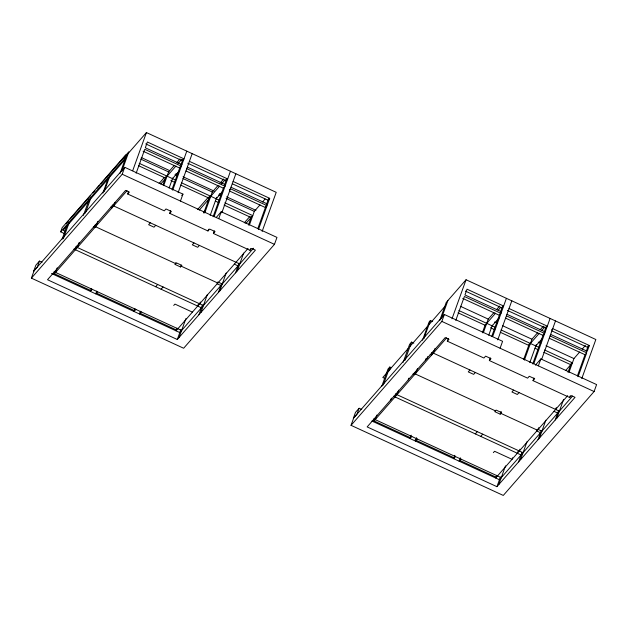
<?xml version="1.0" encoding="UTF-8"?>
<svg xmlns="http://www.w3.org/2000/svg" width="628" height="628" viewBox="0 0 628 628"><rect width="100%" height="100%" fill="white"/><g stroke="black" fill="none" stroke-linecap="round" stroke-linejoin="round"><path stroke-width="0.94" d="M180.448 201.054L182.952 194.115L124.713 167.299L33.716 271.123L35.843 265.22L39.47 261.067L42.06 262.261M216.377 217.28L221.221 211.738L276.964 237.408L274.467 244.347L183.651 348.25L31.4 278.141L33.896 271.21M33.716 271.123L37.35 266.971L39.47 261.067M60.673 231.842L62.196 227.603L125.765 154.865L124.234 159.104L60.673 231.842L64.48 233.6M62.109 239.19L67.015 225.562M63.35 238.719L69.159 222.571M54.738 271.798L53.757 274.522L127.013 190.692M55.57 272.442L57.219 267.873M83.43 215.333L89.129 199.618M85.392 213.08L90.958 197.632M75.399 249.756L76.702 246.121M77.362 247.503L79.238 242.306M107.663 179.404L108.275 177.708M102.874 193.079L108.44 177.63M104.24 191.516L109.798 176.076M95.833 224.761L94.844 227.501L93.352 226.81M97.858 221.37L96.21 225.947L94.71 225.256M120.058 173.422L126.597 155.249M121.722 171.515L128.819 151.803L100.676 184.004M31.4 278.141L122.217 174.239L124.713 167.299M113.016 205.105L112.027 207.844L110.528 207.154M113.692 205.945L115.01 202.287M132.689 170.722L146.426 132.563L276.21 192.325L262.151 231.394M91.343 288.652L90.361 291.376L92.175 289.296M127.688 194.005L129.352 192.097L125.608 190.37L47.516 279.735L177.3 339.497L255.4 250.14L251.655 248.413L249.991 250.321L213.387 233.459L215.051 231.559L209.642 229.063L207.978 230.971L169.709 213.347L171.373 211.44L165.965 208.951L164.301 210.859L127.688 194.005L128.63 191.399M136.15 173.21L144.754 149.315L181.366 166.177L179.702 168.076L143.09 151.222M96.751 291.141L95.77 293.865L97.583 291.792M163.021 184.734L166.028 176.374M163.704 185.55L168.61 171.931L174.325 165.392M169.113 188.047L172.708 178.054M172.025 189.389L180.252 166.538M180.848 164.889L182.819 159.41M172.708 190.206L186.775 151.144M135.02 308.764L134.039 311.488L135.86 309.416M169.709 213.347L170.643 210.749M178.117 192.694L192.184 153.632M140.429 311.252L139.447 313.984L141.261 311.904M175.133 264.474L176.492 262.912L181.9 265.401L180.542 266.963L175.133 264.474L175.785 262.653M180.542 266.963L181.194 265.142M203.755 213.018L209.713 196.486M204.767 212.931L212.288 192.042L218.002 185.503M210.176 215.42L216.715 197.255M207.978 230.971L208.598 229.236M213.088 216.77L223.552 187.701M224.526 185.001L226.63 179.161M214.101 216.676L230.452 171.256M177.033 328.114L176.052 330.838L248.044 248.46M213.387 233.459L214.321 230.861M218.725 218.677L221.221 211.738M221.802 212.814L235.861 173.752M177.3 339.497L180.778 329.833M179.121 337.417L185.896 318.6M197.702 306.072L198.354 304.258M199.665 303.819L200.324 302.005M198.943 314.73L202.428 305.051M200.913 312.485L207.358 294.571M217.806 281.988L217.147 283.817L220.891 285.544M218.395 292.483L221.551 283.715M219.753 290.921L226.206 273.015M248.39 225.099L251.333 216.927M249.402 225.012L254.309 211.385L260.016 204.854M235.571 272.827L239.056 263.14M237.235 270.919L243.656 253.084M249.991 250.321L250.619 248.586M257.786 228.678L265.95 206L267.614 204.092L269.695 198.315L233.09 181.453M266.539 204.343L268.643 198.503M258.453 229.526L267.057 205.639L230.452 188.777L229.338 190.048M500.092 348.234L502.588 341.302L444.349 314.479L353.352 418.303L355.479 412.408L359.106 408.247L361.697 409.44M535.409 365.158L540.857 358.926L596.6 384.587L594.104 391.527L503.287 495.437L351.036 425.329L353.533 418.389M353.352 418.303L356.987 414.15L359.106 408.247M381.746 386.369L387.963 369.107L389.776 367.035L391.275 367.718M383.316 384.988L389.776 367.035M389.391 370.803L390.608 367.411M374.602 418.334L373.393 421.702L446.649 337.88M375.206 419.63L376.855 415.053M403.145 362.301L409.605 344.348L411.575 342.095L413.821 343.131M390.757 399.903L391.385 398.168M405.029 360.26L411.575 342.095M395.036 396.943L396.017 394.211M397.006 394.69L398.639 390.145M408.239 379.901L408.867 378.166M422.511 340.258L429.057 322.093L430.416 320.531L432.661 321.567M423.876 338.704L430.416 320.531M415.469 371.941L414.48 374.688L412.989 373.998M417.494 368.558L415.846 373.126L414.347 372.435M425.423 360.244L426.043 358.51M439.694 320.602L446.233 302.437L466.062 279.75L595.846 339.512L581.787 378.574M427.087 358.337L427.707 356.602M441.358 318.694L447.897 300.529M351.036 425.329L441.853 321.418L444.349 314.479M432.653 352.284L431.664 355.032L430.164 354.341M433.328 353.124L434.976 348.556M451.995 318.812L466.062 279.75M411.214 435.188L409.998 438.564L411.811 436.484M447.324 341.185L448.989 339.277L445.252 337.558L367.152 426.914L496.936 486.684L575.036 397.32L571.292 395.593L569.627 397.5L533.023 380.647L534.687 378.739L529.278 376.251L527.614 378.158L489.345 360.535L491.01 358.627L485.601 356.139L483.937 358.039L447.324 341.185L448.266 338.586M455.795 320.398L464.39 296.502L501.003 313.356L499.339 315.264L462.726 298.41M416.623 437.677L415.406 441.052L417.22 438.972M482.335 332.824L485.279 324.652M483.34 332.738L488.246 319.11L493.961 312.579M488.749 335.226L492.352 325.233M491.661 336.569L499.841 313.859M500.485 312.069L502.455 306.59M492.674 336.482L506.411 298.331M454.892 455.3L453.675 458.675L455.496 456.595M489.345 360.535L490.28 357.929M497.753 339.881L511.82 300.82M460.3 457.788L459.084 461.164L460.905 459.084M500.178 414.142L501.536 412.588L496.136 410.1L494.77 411.654L500.178 414.142L501.16 411.419M523.721 359.295L529.349 343.673M524.404 360.119L531.932 339.222L537.639 332.691M529.812 362.607L536.351 344.442M532.725 363.95L543.518 333.97M544.162 332.181L545.81 327.612M533.737 363.863L550.089 318.443M496.67 475.294L495.688 478.018L567.681 395.648M533.023 380.647L533.957 378.04M538.361 365.857L540.857 358.926M541.76 359.083L555.497 320.932M496.936 486.684L500.414 477.021M498.758 484.604L505.501 465.858M512.597 457.773L512.04 459.319L494.566 451.273L493.357 452.655M517.339 453.259L517.99 451.438M519.301 451.006L519.96 449.185M518.579 461.918L522.064 452.239M520.549 459.665L526.994 441.759M537.442 429.175L536.783 431.004L540.527 432.723M538.808 427.613L538.149 429.442L541.893 431.169M538.031 439.663L541.187 430.894M539.397 438.101L545.842 420.195M568.026 372.286L571.362 363.015M555.631 409.44L556.29 407.611M569.039 372.2L573.945 358.572L579.652 352.033M555.207 420.006L558.692 410.327M556.871 418.099L563.622 399.353M569.627 397.5L570.255 395.766M577.422 375.858L585.029 354.726L586.693 352.818L550.089 335.964M586.183 351.531L588.279 345.69M578.09 376.714L586.693 352.818M551.612 329.912L552.726 328.64L589.331 345.494L587.251 351.28L550.646 334.418M66.144 223.521L68.695 220.593M69.975 219.125L90.44 195.708M92.999 192.78L94.922 190.59M96.838 188.392L99.397 185.464M123.787 158.468L146.426 132.563M125.066 159.488L63.169 230.319L65.414 231.355M176.861 162.487L180.032 158.86M159.104 183.478L164.238 177.598M175.966 166.004L165.423 178.069L138.403 165.627M177.873 163.822L181.68 159.465M160.784 184.043L165.282 178.901M172.496 178.658L179.475 170.667M150.296 222.799L148.632 224.706L154.041 227.195L155.705 225.287M181.735 195.504L182.952 194.115M219.902 183.329L223.709 178.972M197.561 209.564L208.472 197.074M219.651 186.116L209.1 198.181L180.621 185.072M221.551 183.933L225.358 179.577M199.241 210.129L209.516 198.377M203.817 212.24L205.105 210.765M216.173 198.77L222.516 191.509M155.681 286.729L157.652 284.476M193.974 242.91L192.309 244.818L197.718 247.306L199.382 245.399M161.09 289.218L163.06 286.965M244.292 222.846L250.07 216.228M262.551 201.949L265.094 199.045M173.721 305.475L174.929 304.085L192.404 312.132M245.98 223.411L252.778 215.624L224.887 202.781M269.695 198.315L268.03 200.214L232.297 183.761M267.057 205.639L265.393 207.538L229.66 191.085M253.516 248.217L179.796 332.565L51.504 273.486M408.082 348.587L382.805 377.507L385.05 378.543M410.045 346.334L427.527 326.332M428.893 324.77L444.71 306.676M496.497 309.675L499.668 306.04M495.61 313.184L485.059 325.257L458.04 312.815M498.145 310.279L500.681 307.375M492.132 325.838L499.111 317.854M469.932 369.978L468.268 371.886L473.677 374.374L475.341 372.475M540.174 329.786L543.353 326.152M539.287 333.295L528.737 345.369L500.257 332.251M541.823 330.391L544.994 326.764M535.81 345.95L542.152 338.696M475.317 433.909L477.288 431.656M513.61 390.098L511.946 391.998L517.354 394.486L519.018 392.586M480.726 436.397L482.697 434.144M582.195 349.129L585.367 345.502M565.695 370.504L572.414 362.811L544.523 349.969M589.331 345.494L587.667 347.402L551.934 330.948M572.524 396.119L499.433 479.745L371.894 421.011M189.405 161.341L227.681 178.964L226.017 180.872L187.741 163.249M509.041 308.529L547.318 326.152L545.654 328.051L507.377 310.428M145.727 143.898L182.332 160.76L183.996 158.853L147.392 141.999L145.311 147.776L181.916 164.63M465.364 291.086L501.968 307.94L503.64 306.04L467.028 289.178L464.948 294.964L501.552 311.818M187.325 167.127L225.601 184.75M231.002 187.238L267.614 204.092M506.961 314.306L545.237 331.929M186.775 168.665L225.044 186.288L223.38 188.196L185.998 170.981M506.411 315.853L544.68 333.468L543.016 335.376L505.634 318.161M549.296 338.264L585.029 354.726M141.261 157.534L169.709 170.635M175.934 173.501L177.708 174.317M183.046 176.774L214.156 191.1M219.494 193.557L221.268 194.374M226.606 196.831L255.941 210.341M140.703 159.08L169.152 172.174M174.914 174.827L177.583 176.06M182.921 178.517L212.711 192.231M218.568 194.931L220.711 195.92M226.049 198.377L254.497 211.471M460.355 306.268L488.246 319.11M494.55 322.007L497.219 323.239M502.557 325.697L531.932 339.222M538.204 342.111L540.826 343.32M546.054 345.73L573.945 358.572M139.196 163.319L175.165 179.883M181.398 182.756L219.659 200.371M458.833 310.507L494.801 327.07M501.034 329.936L539.295 347.559M170.832 180.558L175.283 182.607M215.38 201.078L218.866 202.679M224.094 205.089L251.114 217.531M490.468 327.745L494.919 329.794M535.017 348.257L538.502 349.867M543.73 352.269L570.75 364.711M122.217 174.239L274.467 244.347M441.853 321.418L594.104 391.527M112.192 205.254L239.739 263.98M431.829 352.434L559.375 411.167M234.33 264.16L238.067 265.887M553.967 411.348L557.711 413.067M218.513 282.262L222.257 283.982M95.527 226.724L175.816 263.689M181.225 266.186L217.83 283.04M415.163 373.903L495.453 410.877M500.861 413.365L537.466 430.219M75.87 246.812L203.409 305.546M395.507 393.999L523.045 452.725M73.9 249.065L201.439 307.799M393.536 396.252L521.083 454.978M54.071 271.751L181.618 330.485M373.707 418.939L501.254 477.665M53.655 273.423L91.06 290.646M96.406 293.111L134.706 310.742M140.052 313.207L176.562 330.022M373.291 420.611L410.696 437.834M415.155 439.883L454.342 457.93M459.688 460.387L496.206 477.209"/></g></svg>
